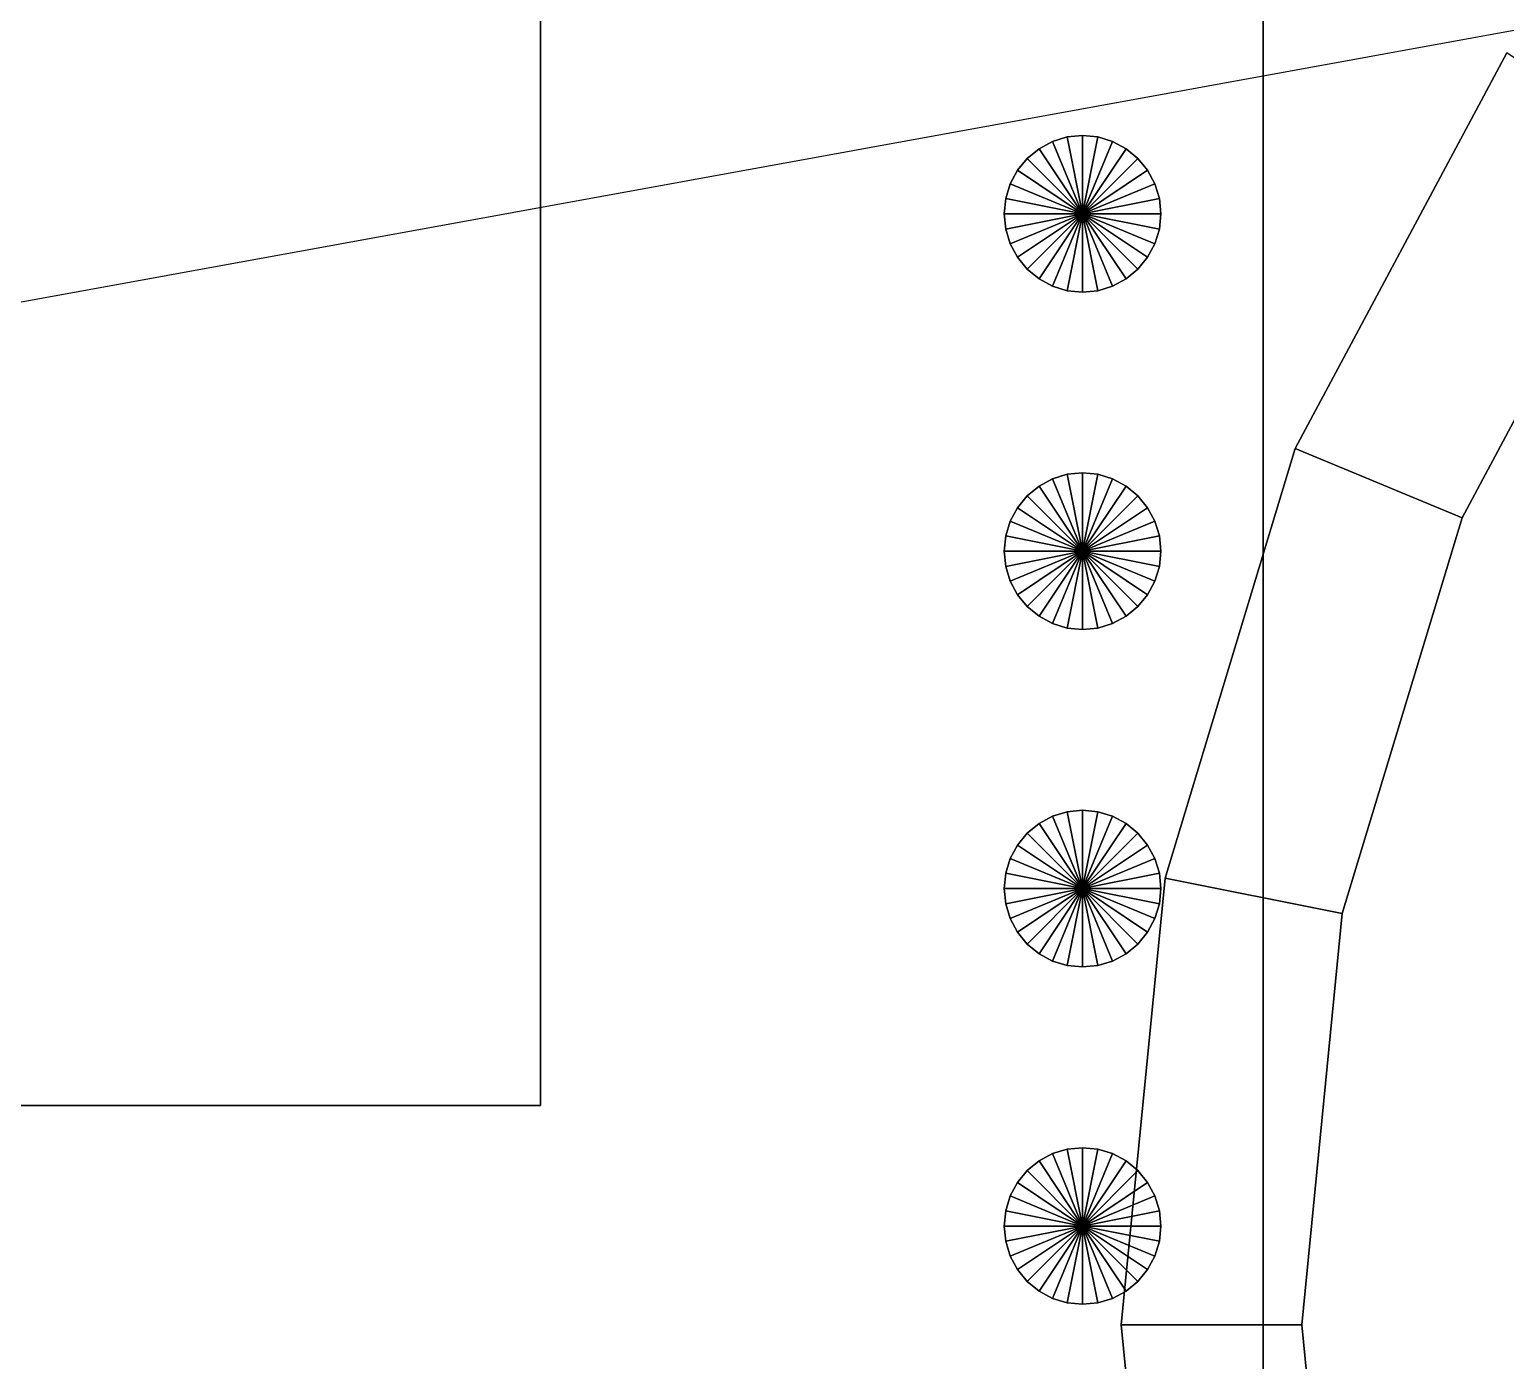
# Model space of a CAD drawing. Extents: x -65 to 400, y -475 to 105.
# Drawn here: x 3.76 to 16.01, y -32.12 to -21.07 of the extents above; entities that cross this region are included whole.
import ezdxf

# ---------------------------------------------------------------- set-up
doc = ezdxf.new("R2010")
doc.units = 0
for name, color, linetype in [('DRONE_ELECTRONICS', 3, 'CONTINUOUS'), ('DRONE_FRAME', 8, 'CONTINUOUS'), ('LABELS', 2, 'CONTINUOUS'), ('POWER', 1, 'CONTINUOUS')]:
    doc.layers.add(name, color=color, linetype=linetype)

msp = doc.modelspace()

# ---------------------------------------------------------------- linework, layer by layer
at = {"layer": 'DRONE_ELECTRONICS'}
for points in [[(-14, -33, 9), (14, -33, 9), (14, -15, 9), (-14, -15, 9)], [(-14, -33, 10.6), (14, -33, 10.6), (14, -15, 10.6), (-14, -15, 10.6)], [(14, -33, 9), (14, -15, 9), (14, -15, 10.6), (14, -33, 10.6)], [(-8, -30, 12), (8, -30, 12), (8, -18, 12), (-8, -18, 12)], [(-8, -30, 14), (8, -30, 14), (8, -18, 14), (-8, -18, 14)], [(8, -30, 12), (8, -18, 12), (8, -18, 14), (8, -30, 14)], [(-8, -30, 12), (8, -30, 12), (8, -30, 14), (-8, -30, 14)]]:
    msp.add_3dface(points, dxfattribs=at)
at = {"layer": 'DRONE_FRAME'}
for points in [[(2.121, 2.121), (33.941, -29.699), (29.699, -33.941), (-2.121, -2.121)], [(2.121, 2.121, 2.3), (33.941, -29.699, 2.3), (29.699, -33.941, 2.3), (-2.121, -2.121, 2.3)], [(2.121, 2.121), (33.941, -29.699), (33.941, -29.699, 2.3), (2.121, 2.121, 2.3)], [(29.699, -33.941), (-2.121, -2.121), (-2.121, -2.121, 2.3), (29.699, -33.941, 2.3)], [(16.022, -21.264), (14.266, -24.549), (14.266, -24.549, 23), (16.022, -21.264, 23)], [(16.022, -21.264), (14.266, -24.549), (15.652, -25.123), (17.269, -22.098)], [(16.022, -21.264, 23), (14.266, -24.549, 23), (15.652, -25.123, 23), (17.269, -22.098, 23)], [(17.269, -22.098), (15.652, -25.123), (15.652, -25.123, 23), (17.269, -22.098, 23)], [(14.266, -24.549), (13.185, -28.113), (13.185, -28.113, 23), (14.266, -24.549, 23)], [(14.266, -24.549), (13.185, -28.113), (14.656, -28.406), (15.652, -25.123)], [(14.266, -24.549, 23), (13.185, -28.113, 23), (14.656, -28.406, 23), (15.652, -25.123, 23)], [(15.652, -25.123), (14.656, -28.406), (14.656, -28.406, 23), (15.652, -25.123, 23)], [(13.185, -28.113), (12.82, -31.82), (12.82, -31.82, 23), (13.185, -28.113, 23)], [(13.185, -28.113), (12.82, -31.82), (14.32, -31.82), (14.656, -28.406)], [(13.185, -28.113, 23), (12.82, -31.82, 23), (14.32, -31.82, 23), (14.656, -28.406, 23)], [(14.656, -28.406), (14.32, -31.82), (14.32, -31.82, 23), (14.656, -28.406, 23)], [(12.82, -31.82), (13.185, -35.527), (13.185, -35.527, 23), (12.82, -31.82, 23)], [(12.82, -31.82), (13.185, -35.527), (14.656, -35.234), (14.32, -31.82)], [(12.82, -31.82, 23), (13.185, -35.527, 23), (14.656, -35.234, 23), (14.32, -31.82, 23)], [(14.32, -31.82), (14.656, -35.234), (14.656, -35.234, 23), (14.32, -31.82, 23)]]:
    msp.add_3dface(points, dxfattribs=at)
at = {"layer": 'LABELS'}
msp.add_line((0, -24, 14), (55, -14, 18), dxfattribs=at)
at = {"layer": 'POWER'}
for points in [[(12.251, -21.999, 10.6), (12.139, -22.06, 10.6), (12.139, -22.06, 11.6), (12.251, -21.999, 11.6)], [(12.251, -21.999, 10.6), (12.139, -22.06, 10.6), (12.5, -22.6, 10.6)], [(12.251, -21.999, 11.6), (12.139, -22.06, 11.6), (12.5, -22.6, 11.6)], [(12.373, -21.962, 10.6), (12.251, -21.999, 10.6), (12.251, -21.999, 11.6), (12.373, -21.962, 11.6)], [(12.373, -21.962, 10.6), (12.251, -21.999, 10.6), (12.5, -22.6, 10.6)], [(12.373, -21.962, 11.6), (12.251, -21.999, 11.6), (12.5, -22.6, 11.6)], [(12.5, -21.95, 10.6), (12.373, -21.962, 10.6), (12.373, -21.962, 11.6), (12.5, -21.95, 11.6)], [(12.5, -21.95, 10.6), (12.373, -21.962, 10.6), (12.5, -22.6, 10.6)], [(12.5, -21.95, 11.6), (12.373, -21.962, 11.6), (12.5, -22.6, 11.6)], [(12.627, -21.962, 10.6), (12.5, -21.95, 10.6), (12.5, -21.95, 11.6), (12.627, -21.962, 11.6)], [(12.627, -21.962, 10.6), (12.5, -21.95, 10.6), (12.5, -22.6, 10.6)], [(12.627, -21.962, 11.6), (12.5, -21.95, 11.6), (12.5, -22.6, 11.6)], [(12.749, -21.999, 10.6), (12.627, -21.962, 10.6), (12.5, -22.6, 10.6)], [(12.749, -21.999, 11.6), (12.627, -21.962, 11.6), (12.5, -22.6, 11.6)], [(12.861, -22.06, 10.6), (12.749, -21.999, 10.6), (12.5, -22.6, 10.6)], [(12.861, -22.06, 11.6), (12.749, -21.999, 11.6), (12.5, -22.6, 11.6)], [(12.749, -21.999, 10.6), (12.627, -21.962, 10.6), (12.627, -21.962, 11.6), (12.749, -21.999, 11.6)], [(12.861, -22.06, 10.6), (12.749, -21.999, 10.6), (12.749, -21.999, 11.6), (12.861, -22.06, 11.6)], [(12.04, -22.14, 10.6), (11.96, -22.239, 10.6), (11.96, -22.239, 11.6), (12.04, -22.14, 11.6)], [(12.04, -22.14, 10.6), (11.96, -22.239, 10.6), (12.5, -22.6, 10.6)], [(12.04, -22.14, 11.6), (11.96, -22.239, 11.6), (12.5, -22.6, 11.6)], [(12.139, -22.06, 10.6), (12.04, -22.14, 10.6), (12.04, -22.14, 11.6), (12.139, -22.06, 11.6)], [(12.139, -22.06, 10.6), (12.04, -22.14, 10.6), (12.5, -22.6, 10.6)], [(12.139, -22.06, 11.6), (12.04, -22.14, 11.6), (12.5, -22.6, 11.6)], [(12.96, -22.14, 10.6), (12.861, -22.06, 10.6), (12.5, -22.6, 10.6)], [(12.96, -22.14, 11.6), (12.861, -22.06, 11.6), (12.5, -22.6, 11.6)], [(13.04, -22.239, 10.6), (12.96, -22.14, 10.6), (12.5, -22.6, 10.6)], [(13.04, -22.239, 11.6), (12.96, -22.14, 11.6), (12.5, -22.6, 11.6)], [(12.96, -22.14, 10.6), (12.861, -22.06, 10.6), (12.861, -22.06, 11.6), (12.96, -22.14, 11.6)], [(13.04, -22.239, 10.6), (12.96, -22.14, 10.6), (12.96, -22.14, 11.6), (13.04, -22.239, 11.6)], [(11.96, -22.239, 10.6), (11.899, -22.351, 10.6), (11.899, -22.351, 11.6), (11.96, -22.239, 11.6)], [(11.96, -22.239, 10.6), (11.899, -22.351, 10.6), (12.5, -22.6, 10.6)], [(11.96, -22.239, 11.6), (11.899, -22.351, 11.6), (12.5, -22.6, 11.6)], [(13.101, -22.351, 10.6), (13.04, -22.239, 10.6), (12.5, -22.6, 10.6)], [(13.101, -22.351, 11.6), (13.04, -22.239, 11.6), (12.5, -22.6, 11.6)], [(13.101, -22.351, 10.6), (13.04, -22.239, 10.6), (13.04, -22.239, 11.6), (13.101, -22.351, 11.6)], [(11.899, -22.351, 10.6), (11.862, -22.473, 10.6), (11.862, -22.473, 11.6), (11.899, -22.351, 11.6)], [(11.899, -22.351, 10.6), (11.862, -22.473, 10.6), (12.5, -22.6, 10.6)], [(11.899, -22.351, 11.6), (11.862, -22.473, 11.6), (12.5, -22.6, 11.6)], [(13.138, -22.473, 10.6), (13.101, -22.351, 10.6), (12.5, -22.6, 10.6)], [(13.138, -22.473, 11.6), (13.101, -22.351, 11.6), (12.5, -22.6, 11.6)], [(13.138, -22.473, 10.6), (13.101, -22.351, 10.6), (13.101, -22.351, 11.6), (13.138, -22.473, 11.6)], [(11.862, -22.473, 10.6), (11.85, -22.6, 10.6), (11.85, -22.6, 11.6), (11.862, -22.473, 11.6)], [(11.862, -22.473, 10.6), (11.85, -22.6, 10.6), (12.5, -22.6, 10.6)], [(11.862, -22.473, 11.6), (11.85, -22.6, 11.6), (12.5, -22.6, 11.6)], [(13.15, -22.6, 10.6), (13.138, -22.473, 10.6), (12.5, -22.6, 10.6)], [(13.15, -22.6, 11.6), (13.138, -22.473, 11.6), (12.5, -22.6, 11.6)], [(13.15, -22.6, 10.6), (13.138, -22.473, 10.6), (13.138, -22.473, 11.6), (13.15, -22.6, 11.6)], [(11.85, -22.6, 10.6), (11.862, -22.727, 10.6), (11.862, -22.727, 11.6), (11.85, -22.6, 11.6)], [(11.85, -22.6, 10.6), (11.862, -22.727, 10.6), (12.5, -22.6, 10.6)], [(11.85, -22.6, 11.6), (11.862, -22.727, 11.6), (12.5, -22.6, 11.6)], [(11.862, -22.727, 10.6), (11.899, -22.849, 10.6), (12.5, -22.6, 10.6)], [(11.862, -22.727, 11.6), (11.899, -22.849, 11.6), (12.5, -22.6, 11.6)], [(11.899, -22.849, 10.6), (11.96, -22.961, 10.6), (12.5, -22.6, 10.6)], [(11.899, -22.849, 11.6), (11.96, -22.961, 11.6), (12.5, -22.6, 11.6)], [(11.96, -22.961, 10.6), (12.04, -23.06, 10.6), (12.5, -22.6, 10.6)], [(11.96, -22.961, 11.6), (12.04, -23.06, 11.6), (12.5, -22.6, 11.6)], [(12.04, -23.06, 10.6), (12.139, -23.14, 10.6), (12.5, -22.6, 10.6)], [(12.04, -23.06, 11.6), (12.139, -23.14, 11.6), (12.5, -22.6, 11.6)], [(12.139, -23.14, 10.6), (12.251, -23.201, 10.6), (12.5, -22.6, 10.6)], [(12.139, -23.14, 11.6), (12.251, -23.201, 11.6), (12.5, -22.6, 11.6)], [(12.251, -23.201, 10.6), (12.373, -23.238, 10.6), (12.5, -22.6, 10.6)], [(12.251, -23.201, 11.6), (12.373, -23.238, 11.6), (12.5, -22.6, 11.6)], [(12.373, -23.238, 10.6), (12.5, -23.25, 10.6), (12.5, -22.6, 10.6)], [(12.373, -23.238, 11.6), (12.5, -23.25, 11.6), (12.5, -22.6, 11.6)], [(12.5, -23.25, 10.6), (12.627, -23.238, 10.6), (12.5, -22.6, 10.6)], [(12.5, -23.25, 11.6), (12.627, -23.238, 11.6), (12.5, -22.6, 11.6)], [(12.627, -23.238, 10.6), (12.749, -23.201, 10.6), (12.5, -22.6, 10.6)], [(12.627, -23.238, 11.6), (12.749, -23.201, 11.6), (12.5, -22.6, 11.6)], [(12.749, -23.201, 10.6), (12.861, -23.14, 10.6), (12.5, -22.6, 10.6)], [(12.749, -23.201, 11.6), (12.861, -23.14, 11.6), (12.5, -22.6, 11.6)], [(12.861, -23.14, 10.6), (12.96, -23.06, 10.6), (12.5, -22.6, 10.6)], [(12.861, -23.14, 11.6), (12.96, -23.06, 11.6), (12.5, -22.6, 11.6)], [(12.96, -23.06, 10.6), (13.04, -22.961, 10.6), (12.5, -22.6, 10.6)], [(12.96, -23.06, 11.6), (13.04, -22.961, 11.6), (12.5, -22.6, 11.6)], [(13.04, -22.961, 10.6), (13.101, -22.849, 10.6), (12.5, -22.6, 10.6)], [(13.04, -22.961, 11.6), (13.101, -22.849, 11.6), (12.5, -22.6, 11.6)], [(13.101, -22.849, 10.6), (13.138, -22.727, 10.6), (12.5, -22.6, 10.6)], [(13.101, -22.849, 11.6), (13.138, -22.727, 11.6), (12.5, -22.6, 11.6)], [(13.138, -22.727, 10.6), (13.15, -22.6, 10.6), (12.5, -22.6, 10.6)], [(13.138, -22.727, 11.6), (13.15, -22.6, 11.6), (12.5, -22.6, 11.6)], [(13.138, -22.727, 10.6), (13.15, -22.6, 10.6), (13.15, -22.6, 11.6), (13.138, -22.727, 11.6)], [(11.862, -22.727, 10.6), (11.899, -22.849, 10.6), (11.899, -22.849, 11.6), (11.862, -22.727, 11.6)], [(13.101, -22.849, 10.6), (13.138, -22.727, 10.6), (13.138, -22.727, 11.6), (13.101, -22.849, 11.6)], [(11.899, -22.849, 10.6), (11.96, -22.961, 10.6), (11.96, -22.961, 11.6), (11.899, -22.849, 11.6)], [(13.04, -22.961, 10.6), (13.101, -22.849, 10.6), (13.101, -22.849, 11.6), (13.04, -22.961, 11.6)], [(11.96, -22.961, 10.6), (12.04, -23.06, 10.6), (12.04, -23.06, 11.6), (11.96, -22.961, 11.6)], [(12.96, -23.06, 10.6), (13.04, -22.961, 10.6), (13.04, -22.961, 11.6), (12.96, -23.06, 11.6)], [(12.04, -23.06, 10.6), (12.139, -23.14, 10.6), (12.139, -23.14, 11.6), (12.04, -23.06, 11.6)], [(12.139, -23.14, 10.6), (12.251, -23.201, 10.6), (12.251, -23.201, 11.6), (12.139, -23.14, 11.6)], [(12.749, -23.201, 10.6), (12.861, -23.14, 10.6), (12.861, -23.14, 11.6), (12.749, -23.201, 11.6)], [(12.861, -23.14, 10.6), (12.96, -23.06, 10.6), (12.96, -23.06, 11.6), (12.861, -23.14, 11.6)], [(12.251, -23.201, 10.6), (12.373, -23.238, 10.6), (12.373, -23.238, 11.6), (12.251, -23.201, 11.6)], [(12.373, -23.238, 10.6), (12.5, -23.25, 10.6), (12.5, -23.25, 11.6), (12.373, -23.238, 11.6)], [(12.5, -23.25, 10.6), (12.627, -23.238, 10.6), (12.627, -23.238, 11.6), (12.5, -23.25, 11.6)], [(12.627, -23.238, 10.6), (12.749, -23.201, 10.6), (12.749, -23.201, 11.6), (12.627, -23.238, 11.6)], [(12.5, -24.75, 10.6), (12.373, -24.762, 10.6), (12.373, -24.762, 11.6), (12.5, -24.75, 11.6)], [(12.5, -24.75, 10.6), (12.373, -24.762, 10.6), (12.5, -25.4, 10.6)], [(12.5, -24.75, 11.6), (12.373, -24.762, 11.6), (12.5, -25.4, 11.6)], [(12.627, -24.762, 10.6), (12.5, -24.75, 10.6), (12.5, -24.75, 11.6), (12.627, -24.762, 11.6)], [(12.627, -24.762, 10.6), (12.5, -24.75, 10.6), (12.5, -25.4, 10.6)], [(12.627, -24.762, 11.6), (12.5, -24.75, 11.6), (12.5, -25.4, 11.6)], [(12.139, -24.86, 10.6), (12.04, -24.94, 10.6), (12.04, -24.94, 11.6), (12.139, -24.86, 11.6)], [(12.139, -24.86, 10.6), (12.04, -24.94, 10.6), (12.5, -25.4, 10.6)], [(12.139, -24.86, 11.6), (12.04, -24.94, 11.6), (12.5, -25.4, 11.6)], [(12.251, -24.799, 10.6), (12.139, -24.86, 10.6), (12.139, -24.86, 11.6), (12.251, -24.799, 11.6)], [(12.251, -24.799, 10.6), (12.139, -24.86, 10.6), (12.5, -25.4, 10.6)], [(12.251, -24.799, 11.6), (12.139, -24.86, 11.6), (12.5, -25.4, 11.6)], [(12.373, -24.762, 10.6), (12.251, -24.799, 10.6), (12.251, -24.799, 11.6), (12.373, -24.762, 11.6)], [(12.373, -24.762, 10.6), (12.251, -24.799, 10.6), (12.5, -25.4, 10.6)], [(12.373, -24.762, 11.6), (12.251, -24.799, 11.6), (12.5, -25.4, 11.6)], [(12.749, -24.799, 10.6), (12.627, -24.762, 10.6), (12.5, -25.4, 10.6)], [(12.749, -24.799, 11.6), (12.627, -24.762, 11.6), (12.5, -25.4, 11.6)], [(12.861, -24.86, 10.6), (12.749, -24.799, 10.6), (12.5, -25.4, 10.6)], [(12.861, -24.86, 11.6), (12.749, -24.799, 11.6), (12.5, -25.4, 11.6)], [(12.96, -24.94, 10.6), (12.861, -24.86, 10.6), (12.5, -25.4, 10.6)], [(12.96, -24.94, 11.6), (12.861, -24.86, 11.6), (12.5, -25.4, 11.6)], [(12.749, -24.799, 10.6), (12.627, -24.762, 10.6), (12.627, -24.762, 11.6), (12.749, -24.799, 11.6)], [(12.861, -24.86, 10.6), (12.749, -24.799, 10.6), (12.749, -24.799, 11.6), (12.861, -24.86, 11.6)], [(12.96, -24.94, 10.6), (12.861, -24.86, 10.6), (12.861, -24.86, 11.6), (12.96, -24.94, 11.6)], [(12.04, -24.94, 10.6), (11.96, -25.039, 10.6), (11.96, -25.039, 11.6), (12.04, -24.94, 11.6)], [(12.04, -24.94, 10.6), (11.96, -25.039, 10.6), (12.5, -25.4, 10.6)], [(12.04, -24.94, 11.6), (11.96, -25.039, 11.6), (12.5, -25.4, 11.6)], [(13.04, -25.039, 10.6), (12.96, -24.94, 10.6), (12.5, -25.4, 10.6)], [(13.04, -25.039, 11.6), (12.96, -24.94, 11.6), (12.5, -25.4, 11.6)], [(13.04, -25.039, 10.6), (12.96, -24.94, 10.6), (12.96, -24.94, 11.6), (13.04, -25.039, 11.6)], [(11.96, -25.039, 10.6), (11.899, -25.151, 10.6), (11.899, -25.151, 11.6), (11.96, -25.039, 11.6)], [(11.96, -25.039, 10.6), (11.899, -25.151, 10.6), (12.5, -25.4, 10.6)], [(11.96, -25.039, 11.6), (11.899, -25.151, 11.6), (12.5, -25.4, 11.6)], [(13.101, -25.151, 10.6), (13.04, -25.039, 10.6), (12.5, -25.4, 10.6)], [(13.101, -25.151, 11.6), (13.04, -25.039, 11.6), (12.5, -25.4, 11.6)], [(13.101, -25.151, 10.6), (13.04, -25.039, 10.6), (13.04, -25.039, 11.6), (13.101, -25.151, 11.6)], [(11.899, -25.151, 10.6), (11.862, -25.273, 10.6), (11.862, -25.273, 11.6), (11.899, -25.151, 11.6)], [(11.899, -25.151, 10.6), (11.862, -25.273, 10.6), (12.5, -25.4, 10.6)], [(11.899, -25.151, 11.6), (11.862, -25.273, 11.6), (12.5, -25.4, 11.6)], [(13.138, -25.273, 10.6), (13.101, -25.151, 10.6), (12.5, -25.4, 10.6)], [(13.138, -25.273, 11.6), (13.101, -25.151, 11.6), (12.5, -25.4, 11.6)], [(13.138, -25.273, 10.6), (13.101, -25.151, 10.6), (13.101, -25.151, 11.6), (13.138, -25.273, 11.6)], [(11.862, -25.273, 10.6), (11.85, -25.4, 10.6), (11.85, -25.4, 11.6), (11.862, -25.273, 11.6)], [(11.862, -25.273, 10.6), (11.85, -25.4, 10.6), (12.5, -25.4, 10.6)], [(11.862, -25.273, 11.6), (11.85, -25.4, 11.6), (12.5, -25.4, 11.6)], [(13.15, -25.4, 10.6), (13.138, -25.273, 10.6), (12.5, -25.4, 10.6)], [(13.15, -25.4, 11.6), (13.138, -25.273, 11.6), (12.5, -25.4, 11.6)], [(13.15, -25.4, 10.6), (13.138, -25.273, 10.6), (13.138, -25.273, 11.6), (13.15, -25.4, 11.6)], [(11.85, -25.4, 10.6), (11.862, -25.527, 10.6), (11.862, -25.527, 11.6), (11.85, -25.4, 11.6)], [(11.85, -25.4, 10.6), (11.862, -25.527, 10.6), (12.5, -25.4, 10.6)], [(11.85, -25.4, 11.6), (11.862, -25.527, 11.6), (12.5, -25.4, 11.6)], [(11.862, -25.527, 10.6), (11.899, -25.649, 10.6), (12.5, -25.4, 10.6)], [(11.862, -25.527, 11.6), (11.899, -25.649, 11.6), (12.5, -25.4, 11.6)], [(11.899, -25.649, 10.6), (11.96, -25.761, 10.6), (12.5, -25.4, 10.6)], [(11.899, -25.649, 11.6), (11.96, -25.761, 11.6), (12.5, -25.4, 11.6)], [(11.96, -25.761, 10.6), (12.04, -25.86, 10.6), (12.5, -25.4, 10.6)], [(11.96, -25.761, 11.6), (12.04, -25.86, 11.6), (12.5, -25.4, 11.6)], [(12.04, -25.86, 10.6), (12.139, -25.94, 10.6), (12.5, -25.4, 10.6)], [(12.04, -25.86, 11.6), (12.139, -25.94, 11.6), (12.5, -25.4, 11.6)], [(12.139, -25.94, 10.6), (12.251, -26.001, 10.6), (12.5, -25.4, 10.6)], [(12.139, -25.94, 11.6), (12.251, -26.001, 11.6), (12.5, -25.4, 11.6)], [(12.251, -26.001, 10.6), (12.373, -26.038, 10.6), (12.5, -25.4, 10.6)], [(12.251, -26.001, 11.6), (12.373, -26.038, 11.6), (12.5, -25.4, 11.6)], [(12.373, -26.038, 10.6), (12.5, -26.05, 10.6), (12.5, -25.4, 10.6)], [(12.373, -26.038, 11.6), (12.5, -26.05, 11.6), (12.5, -25.4, 11.6)], [(12.5, -26.05, 10.6), (12.627, -26.038, 10.6), (12.5, -25.4, 10.6)], [(12.5, -26.05, 11.6), (12.627, -26.038, 11.6), (12.5, -25.4, 11.6)], [(12.627, -26.038, 10.6), (12.749, -26.001, 10.6), (12.5, -25.4, 10.6)], [(12.627, -26.038, 11.6), (12.749, -26.001, 11.6), (12.5, -25.4, 11.6)], [(12.749, -26.001, 10.6), (12.861, -25.94, 10.6), (12.5, -25.4, 10.6)], [(12.749, -26.001, 11.6), (12.861, -25.94, 11.6), (12.5, -25.4, 11.6)], [(12.861, -25.94, 10.6), (12.96, -25.86, 10.6), (12.5, -25.4, 10.6)], [(12.861, -25.94, 11.6), (12.96, -25.86, 11.6), (12.5, -25.4, 11.6)], [(12.96, -25.86, 10.6), (13.04, -25.761, 10.6), (12.5, -25.4, 10.6)], [(12.96, -25.86, 11.6), (13.04, -25.761, 11.6), (12.5, -25.4, 11.6)], [(13.04, -25.761, 10.6), (13.101, -25.649, 10.6), (12.5, -25.4, 10.6)], [(13.04, -25.761, 11.6), (13.101, -25.649, 11.6), (12.5, -25.4, 11.6)], [(13.101, -25.649, 10.6), (13.138, -25.527, 10.6), (12.5, -25.4, 10.6)], [(13.101, -25.649, 11.6), (13.138, -25.527, 11.6), (12.5, -25.4, 11.6)], [(13.138, -25.527, 10.6), (13.15, -25.4, 10.6), (12.5, -25.4, 10.6)], [(13.138, -25.527, 11.6), (13.15, -25.4, 11.6), (12.5, -25.4, 11.6)], [(13.138, -25.527, 10.6), (13.15, -25.4, 10.6), (13.15, -25.4, 11.6), (13.138, -25.527, 11.6)], [(11.862, -25.527, 10.6), (11.899, -25.649, 10.6), (11.899, -25.649, 11.6), (11.862, -25.527, 11.6)], [(13.101, -25.649, 10.6), (13.138, -25.527, 10.6), (13.138, -25.527, 11.6), (13.101, -25.649, 11.6)], [(11.899, -25.649, 10.6), (11.96, -25.761, 10.6), (11.96, -25.761, 11.6), (11.899, -25.649, 11.6)], [(13.04, -25.761, 10.6), (13.101, -25.649, 10.6), (13.101, -25.649, 11.6), (13.04, -25.761, 11.6)], [(11.96, -25.761, 10.6), (12.04, -25.86, 10.6), (12.04, -25.86, 11.6), (11.96, -25.761, 11.6)], [(12.96, -25.86, 10.6), (13.04, -25.761, 10.6), (13.04, -25.761, 11.6), (12.96, -25.86, 11.6)], [(12.04, -25.86, 10.6), (12.139, -25.94, 10.6), (12.139, -25.94, 11.6), (12.04, -25.86, 11.6)], [(12.139, -25.94, 10.6), (12.251, -26.001, 10.6), (12.251, -26.001, 11.6), (12.139, -25.94, 11.6)], [(12.749, -26.001, 10.6), (12.861, -25.94, 10.6), (12.861, -25.94, 11.6), (12.749, -26.001, 11.6)], [(12.861, -25.94, 10.6), (12.96, -25.86, 10.6), (12.96, -25.86, 11.6), (12.861, -25.94, 11.6)], [(12.251, -26.001, 10.6), (12.373, -26.038, 10.6), (12.373, -26.038, 11.6), (12.251, -26.001, 11.6)], [(12.373, -26.038, 10.6), (12.5, -26.05, 10.6), (12.5, -26.05, 11.6), (12.373, -26.038, 11.6)], [(12.5, -26.05, 10.6), (12.627, -26.038, 10.6), (12.627, -26.038, 11.6), (12.5, -26.05, 11.6)], [(12.627, -26.038, 10.6), (12.749, -26.001, 10.6), (12.749, -26.001, 11.6), (12.627, -26.038, 11.6)], [(12.373, -27.562, 10.6), (12.251, -27.599, 10.6), (12.251, -27.599, 11.6), (12.373, -27.562, 11.6)], [(12.373, -27.562, 10.6), (12.251, -27.599, 10.6), (12.5, -28.2, 10.6)], [(12.373, -27.562, 11.6), (12.251, -27.599, 11.6), (12.5, -28.2, 11.6)], [(12.5, -27.55, 10.6), (12.373, -27.562, 10.6), (12.373, -27.562, 11.6), (12.5, -27.55, 11.6)], [(12.5, -27.55, 10.6), (12.373, -27.562, 10.6), (12.5, -28.2, 10.6)], [(12.5, -27.55, 11.6), (12.373, -27.562, 11.6), (12.5, -28.2, 11.6)], [(12.627, -27.562, 10.6), (12.5, -27.55, 10.6), (12.5, -27.55, 11.6), (12.627, -27.562, 11.6)], [(12.627, -27.562, 10.6), (12.5, -27.55, 10.6), (12.5, -28.2, 10.6)], [(12.627, -27.562, 11.6), (12.5, -27.55, 11.6), (12.5, -28.2, 11.6)], [(12.749, -27.599, 10.6), (12.627, -27.562, 10.6), (12.5, -28.2, 10.6)], [(12.749, -27.599, 11.6), (12.627, -27.562, 11.6), (12.5, -28.2, 11.6)], [(12.749, -27.599, 10.6), (12.627, -27.562, 10.6), (12.627, -27.562, 11.6), (12.749, -27.599, 11.6)], [(12.139, -27.66, 10.6), (12.04, -27.74, 10.6), (12.04, -27.74, 11.6), (12.139, -27.66, 11.6)], [(12.139, -27.66, 10.6), (12.04, -27.74, 10.6), (12.5, -28.2, 10.6)], [(12.139, -27.66, 11.6), (12.04, -27.74, 11.6), (12.5, -28.2, 11.6)], [(12.251, -27.599, 10.6), (12.139, -27.66, 10.6), (12.139, -27.66, 11.6), (12.251, -27.599, 11.6)], [(12.251, -27.599, 10.6), (12.139, -27.66, 10.6), (12.5, -28.2, 10.6)], [(12.251, -27.599, 11.6), (12.139, -27.66, 11.6), (12.5, -28.2, 11.6)], [(12.861, -27.66, 10.6), (12.749, -27.599, 10.6), (12.5, -28.2, 10.6)], [(12.861, -27.66, 11.6), (12.749, -27.599, 11.6), (12.5, -28.2, 11.6)], [(12.96, -27.74, 10.6), (12.861, -27.66, 10.6), (12.5, -28.2, 10.6)], [(12.96, -27.74, 11.6), (12.861, -27.66, 11.6), (12.5, -28.2, 11.6)], [(12.861, -27.66, 10.6), (12.749, -27.599, 10.6), (12.749, -27.599, 11.6), (12.861, -27.66, 11.6)], [(12.96, -27.74, 10.6), (12.861, -27.66, 10.6), (12.861, -27.66, 11.6), (12.96, -27.74, 11.6)], [(12.04, -27.74, 10.6), (11.96, -27.839, 10.6), (11.96, -27.839, 11.6), (12.04, -27.74, 11.6)], [(12.04, -27.74, 10.6), (11.96, -27.839, 10.6), (12.5, -28.2, 10.6)], [(12.04, -27.74, 11.6), (11.96, -27.839, 11.6), (12.5, -28.2, 11.6)], [(13.04, -27.839, 10.6), (12.96, -27.74, 10.6), (12.5, -28.2, 10.6)], [(13.04, -27.839, 11.6), (12.96, -27.74, 11.6), (12.5, -28.2, 11.6)], [(13.04, -27.839, 10.6), (12.96, -27.74, 10.6), (12.96, -27.74, 11.6), (13.04, -27.839, 11.6)], [(11.96, -27.839, 10.6), (11.899, -27.951, 10.6), (11.899, -27.951, 11.6), (11.96, -27.839, 11.6)], [(11.96, -27.839, 10.6), (11.899, -27.951, 10.6), (12.5, -28.2, 10.6)], [(11.96, -27.839, 11.6), (11.899, -27.951, 11.6), (12.5, -28.2, 11.6)], [(13.101, -27.951, 10.6), (13.04, -27.839, 10.6), (12.5, -28.2, 10.6)], [(13.101, -27.951, 11.6), (13.04, -27.839, 11.6), (12.5, -28.2, 11.6)], [(13.101, -27.951, 10.6), (13.04, -27.839, 10.6), (13.04, -27.839, 11.6), (13.101, -27.951, 11.6)], [(11.899, -27.951, 10.6), (11.862, -28.073, 10.6), (11.862, -28.073, 11.6), (11.899, -27.951, 11.6)], [(11.899, -27.951, 10.6), (11.862, -28.073, 10.6), (12.5, -28.2, 10.6)], [(11.899, -27.951, 11.6), (11.862, -28.073, 11.6), (12.5, -28.2, 11.6)], [(13.138, -28.073, 10.6), (13.101, -27.951, 10.6), (12.5, -28.2, 10.6)], [(13.138, -28.073, 11.6), (13.101, -27.951, 11.6), (12.5, -28.2, 11.6)], [(13.138, -28.073, 10.6), (13.101, -27.951, 10.6), (13.101, -27.951, 11.6), (13.138, -28.073, 11.6)], [(11.862, -28.073, 10.6), (11.85, -28.2, 10.6), (11.85, -28.2, 11.6), (11.862, -28.073, 11.6)], [(11.862, -28.073, 10.6), (11.85, -28.2, 10.6), (12.5, -28.2, 10.6)], [(11.862, -28.073, 11.6), (11.85, -28.2, 11.6), (12.5, -28.2, 11.6)], [(13.15, -28.2, 10.6), (13.138, -28.073, 10.6), (12.5, -28.2, 10.6)], [(13.15, -28.2, 11.6), (13.138, -28.073, 11.6), (12.5, -28.2, 11.6)], [(13.15, -28.2, 10.6), (13.138, -28.073, 10.6), (13.138, -28.073, 11.6), (13.15, -28.2, 11.6)], [(11.85, -28.2, 10.6), (11.862, -28.327, 10.6), (11.862, -28.327, 11.6), (11.85, -28.2, 11.6)], [(11.85, -28.2, 10.6), (11.862, -28.327, 10.6), (12.5, -28.2, 10.6)], [(11.85, -28.2, 11.6), (11.862, -28.327, 11.6), (12.5, -28.2, 11.6)], [(11.862, -28.327, 10.6), (11.899, -28.449, 10.6), (12.5, -28.2, 10.6)], [(11.862, -28.327, 11.6), (11.899, -28.449, 11.6), (12.5, -28.2, 11.6)], [(11.899, -28.449, 10.6), (11.96, -28.561, 10.6), (12.5, -28.2, 10.6)], [(11.899, -28.449, 11.6), (11.96, -28.561, 11.6), (12.5, -28.2, 11.6)], [(11.96, -28.561, 10.6), (12.04, -28.66, 10.6), (12.5, -28.2, 10.6)], [(11.96, -28.561, 11.6), (12.04, -28.66, 11.6), (12.5, -28.2, 11.6)], [(12.04, -28.66, 10.6), (12.139, -28.74, 10.6), (12.5, -28.2, 10.6)], [(12.04, -28.66, 11.6), (12.139, -28.74, 11.6), (12.5, -28.2, 11.6)], [(12.139, -28.74, 10.6), (12.251, -28.801, 10.6), (12.5, -28.2, 10.6)], [(12.139, -28.74, 11.6), (12.251, -28.801, 11.6), (12.5, -28.2, 11.6)], [(12.251, -28.801, 10.6), (12.373, -28.838, 10.6), (12.5, -28.2, 10.6)], [(12.251, -28.801, 11.6), (12.373, -28.838, 11.6), (12.5, -28.2, 11.6)], [(12.373, -28.838, 10.6), (12.5, -28.85, 10.6), (12.5, -28.2, 10.6)], [(12.373, -28.838, 11.6), (12.5, -28.85, 11.6), (12.5, -28.2, 11.6)], [(12.5, -28.85, 10.6), (12.627, -28.838, 10.6), (12.5, -28.2, 10.6)], [(12.5, -28.85, 11.6), (12.627, -28.838, 11.6), (12.5, -28.2, 11.6)], [(12.627, -28.838, 10.6), (12.749, -28.801, 10.6), (12.5, -28.2, 10.6)], [(12.627, -28.838, 11.6), (12.749, -28.801, 11.6), (12.5, -28.2, 11.6)], [(12.749, -28.801, 10.6), (12.861, -28.74, 10.6), (12.5, -28.2, 10.6)], [(12.749, -28.801, 11.6), (12.861, -28.74, 11.6), (12.5, -28.2, 11.6)], [(12.861, -28.74, 10.6), (12.96, -28.66, 10.6), (12.5, -28.2, 10.6)], [(12.861, -28.74, 11.6), (12.96, -28.66, 11.6), (12.5, -28.2, 11.6)], [(12.96, -28.66, 10.6), (13.04, -28.561, 10.6), (12.5, -28.2, 10.6)], [(12.96, -28.66, 11.6), (13.04, -28.561, 11.6), (12.5, -28.2, 11.6)], [(13.04, -28.561, 10.6), (13.101, -28.449, 10.6), (12.5, -28.2, 10.6)], [(13.04, -28.561, 11.6), (13.101, -28.449, 11.6), (12.5, -28.2, 11.6)], [(13.101, -28.449, 10.6), (13.138, -28.327, 10.6), (12.5, -28.2, 10.6)], [(13.101, -28.449, 11.6), (13.138, -28.327, 11.6), (12.5, -28.2, 11.6)], [(13.138, -28.327, 10.6), (13.15, -28.2, 10.6), (12.5, -28.2, 10.6)], [(13.138, -28.327, 11.6), (13.15, -28.2, 11.6), (12.5, -28.2, 11.6)], [(13.138, -28.327, 10.6), (13.15, -28.2, 10.6), (13.15, -28.2, 11.6), (13.138, -28.327, 11.6)], [(11.862, -28.327, 10.6), (11.899, -28.449, 10.6), (11.899, -28.449, 11.6), (11.862, -28.327, 11.6)], [(13.101, -28.449, 10.6), (13.138, -28.327, 10.6), (13.138, -28.327, 11.6), (13.101, -28.449, 11.6)], [(11.899, -28.449, 10.6), (11.96, -28.561, 10.6), (11.96, -28.561, 11.6), (11.899, -28.449, 11.6)], [(13.04, -28.561, 10.6), (13.101, -28.449, 10.6), (13.101, -28.449, 11.6), (13.04, -28.561, 11.6)], [(11.96, -28.561, 10.6), (12.04, -28.66, 10.6), (12.04, -28.66, 11.6), (11.96, -28.561, 11.6)], [(12.04, -28.66, 10.6), (12.139, -28.74, 10.6), (12.139, -28.74, 11.6), (12.04, -28.66, 11.6)], [(12.861, -28.74, 10.6), (12.96, -28.66, 10.6), (12.96, -28.66, 11.6), (12.861, -28.74, 11.6)], [(12.96, -28.66, 10.6), (13.04, -28.561, 10.6), (13.04, -28.561, 11.6), (12.96, -28.66, 11.6)], [(12.139, -28.74, 10.6), (12.251, -28.801, 10.6), (12.251, -28.801, 11.6), (12.139, -28.74, 11.6)], [(12.749, -28.801, 10.6), (12.861, -28.74, 10.6), (12.861, -28.74, 11.6), (12.749, -28.801, 11.6)], [(12.251, -28.801, 10.6), (12.373, -28.838, 10.6), (12.373, -28.838, 11.6), (12.251, -28.801, 11.6)], [(12.373, -28.838, 10.6), (12.5, -28.85, 10.6), (12.5, -28.85, 11.6), (12.373, -28.838, 11.6)], [(12.5, -28.85, 10.6), (12.627, -28.838, 10.6), (12.627, -28.838, 11.6), (12.5, -28.85, 11.6)], [(12.627, -28.838, 10.6), (12.749, -28.801, 10.6), (12.749, -28.801, 11.6), (12.627, -28.838, 11.6)], [(12.373, -30.362, 10.6), (12.251, -30.399, 10.6), (12.251, -30.399, 11.6), (12.373, -30.362, 11.6)], [(12.373, -30.362, 10.6), (12.251, -30.399, 10.6), (12.5, -31, 10.6)], [(12.373, -30.362, 11.6), (12.251, -30.399, 11.6), (12.5, -31, 11.6)], [(12.5, -30.35, 10.6), (12.373, -30.362, 10.6), (12.373, -30.362, 11.6), (12.5, -30.35, 11.6)], [(12.5, -30.35, 10.6), (12.373, -30.362, 10.6), (12.5, -31, 10.6)], [(12.5, -30.35, 11.6), (12.373, -30.362, 11.6), (12.5, -31, 11.6)], [(12.627, -30.362, 10.6), (12.5, -30.35, 10.6), (12.5, -30.35, 11.6), (12.627, -30.362, 11.6)], [(12.627, -30.362, 10.6), (12.5, -30.35, 10.6), (12.5, -31, 10.6)], [(12.627, -30.362, 11.6), (12.5, -30.35, 11.6), (12.5, -31, 11.6)], [(12.749, -30.399, 10.6), (12.627, -30.362, 10.6), (12.5, -31, 10.6)], [(12.749, -30.399, 11.6), (12.627, -30.362, 11.6), (12.5, -31, 11.6)], [(12.749, -30.399, 10.6), (12.627, -30.362, 10.6), (12.627, -30.362, 11.6), (12.749, -30.399, 11.6)], [(12.139, -30.46, 10.6), (12.04, -30.54, 10.6), (12.04, -30.54, 11.6), (12.139, -30.46, 11.6)], [(12.139, -30.46, 10.6), (12.04, -30.54, 10.6), (12.5, -31, 10.6)], [(12.139, -30.46, 11.6), (12.04, -30.54, 11.6), (12.5, -31, 11.6)], [(12.251, -30.399, 10.6), (12.139, -30.46, 10.6), (12.139, -30.46, 11.6), (12.251, -30.399, 11.6)], [(12.251, -30.399, 10.6), (12.139, -30.46, 10.6), (12.5, -31, 10.6)], [(12.251, -30.399, 11.6), (12.139, -30.46, 11.6), (12.5, -31, 11.6)], [(12.861, -30.46, 10.6), (12.749, -30.399, 10.6), (12.5, -31, 10.6)], [(12.861, -30.46, 11.6), (12.749, -30.399, 11.6), (12.5, -31, 11.6)], [(12.96, -30.54, 10.6), (12.861, -30.46, 10.6), (12.5, -31, 10.6)], [(12.96, -30.54, 11.6), (12.861, -30.46, 11.6), (12.5, -31, 11.6)], [(12.861, -30.46, 10.6), (12.749, -30.399, 10.6), (12.749, -30.399, 11.6), (12.861, -30.46, 11.6)], [(12.96, -30.54, 10.6), (12.861, -30.46, 10.6), (12.861, -30.46, 11.6), (12.96, -30.54, 11.6)], [(12.04, -30.54, 10.6), (11.96, -30.639, 10.6), (11.96, -30.639, 11.6), (12.04, -30.54, 11.6)], [(12.04, -30.54, 10.6), (11.96, -30.639, 10.6), (12.5, -31, 10.6)], [(12.04, -30.54, 11.6), (11.96, -30.639, 11.6), (12.5, -31, 11.6)], [(13.04, -30.639, 10.6), (12.96, -30.54, 10.6), (12.5, -31, 10.6)], [(13.04, -30.639, 11.6), (12.96, -30.54, 11.6), (12.5, -31, 11.6)], [(13.04, -30.639, 10.6), (12.96, -30.54, 10.6), (12.96, -30.54, 11.6), (13.04, -30.639, 11.6)], [(11.899, -30.751, 10.6), (11.862, -30.873, 10.6), (11.862, -30.873, 11.6), (11.899, -30.751, 11.6)], [(11.899, -30.751, 10.6), (11.862, -30.873, 10.6), (12.5, -31, 10.6)], [(11.899, -30.751, 11.6), (11.862, -30.873, 11.6), (12.5, -31, 11.6)], [(11.96, -30.639, 10.6), (11.899, -30.751, 10.6), (11.899, -30.751, 11.6), (11.96, -30.639, 11.6)], [(11.96, -30.639, 10.6), (11.899, -30.751, 10.6), (12.5, -31, 10.6)], [(11.96, -30.639, 11.6), (11.899, -30.751, 11.6), (12.5, -31, 11.6)], [(13.101, -30.751, 10.6), (13.04, -30.639, 10.6), (12.5, -31, 10.6)], [(13.101, -30.751, 11.6), (13.04, -30.639, 11.6), (12.5, -31, 11.6)], [(13.138, -30.873, 10.6), (13.101, -30.751, 10.6), (12.5, -31, 10.6)], [(13.138, -30.873, 11.6), (13.101, -30.751, 11.6), (12.5, -31, 11.6)], [(13.101, -30.751, 10.6), (13.04, -30.639, 10.6), (13.04, -30.639, 11.6), (13.101, -30.751, 11.6)], [(13.138, -30.873, 10.6), (13.101, -30.751, 10.6), (13.101, -30.751, 11.6), (13.138, -30.873, 11.6)], [(11.862, -30.873, 10.6), (11.85, -31, 10.6), (11.85, -31, 11.6), (11.862, -30.873, 11.6)], [(11.862, -30.873, 10.6), (11.85, -31, 10.6), (12.5, -31, 10.6)], [(11.862, -30.873, 11.6), (11.85, -31, 11.6), (12.5, -31, 11.6)], [(13.15, -31, 10.6), (13.138, -30.873, 10.6), (12.5, -31, 10.6)], [(13.15, -31, 11.6), (13.138, -30.873, 11.6), (12.5, -31, 11.6)], [(13.15, -31, 10.6), (13.138, -30.873, 10.6), (13.138, -30.873, 11.6), (13.15, -31, 11.6)], [(11.85, -31, 10.6), (11.862, -31.127, 10.6), (11.862, -31.127, 11.6), (11.85, -31, 11.6)], [(11.85, -31, 10.6), (11.862, -31.127, 10.6), (12.5, -31, 10.6)], [(11.85, -31, 11.6), (11.862, -31.127, 11.6), (12.5, -31, 11.6)], [(11.862, -31.127, 10.6), (11.899, -31.249, 10.6), (12.5, -31, 10.6)], [(11.862, -31.127, 11.6), (11.899, -31.249, 11.6), (12.5, -31, 11.6)], [(11.899, -31.249, 10.6), (11.96, -31.361, 10.6), (12.5, -31, 10.6)], [(11.899, -31.249, 11.6), (11.96, -31.361, 11.6), (12.5, -31, 11.6)], [(11.96, -31.361, 10.6), (12.04, -31.46, 10.6), (12.5, -31, 10.6)], [(11.96, -31.361, 11.6), (12.04, -31.46, 11.6), (12.5, -31, 11.6)], [(12.04, -31.46, 10.6), (12.139, -31.54, 10.6), (12.5, -31, 10.6)], [(12.04, -31.46, 11.6), (12.139, -31.54, 11.6), (12.5, -31, 11.6)], [(12.139, -31.54, 10.6), (12.251, -31.601, 10.6), (12.5, -31, 10.6)], [(12.139, -31.54, 11.6), (12.251, -31.601, 11.6), (12.5, -31, 11.6)], [(12.251, -31.601, 10.6), (12.373, -31.638, 10.6), (12.5, -31, 10.6)], [(12.251, -31.601, 11.6), (12.373, -31.638, 11.6), (12.5, -31, 11.6)], [(12.373, -31.638, 10.6), (12.5, -31.65, 10.6), (12.5, -31, 10.6)], [(12.373, -31.638, 11.6), (12.5, -31.65, 11.6), (12.5, -31, 11.6)], [(12.5, -31.65, 10.6), (12.627, -31.638, 10.6), (12.5, -31, 10.6)], [(12.5, -31.65, 11.6), (12.627, -31.638, 11.6), (12.5, -31, 11.6)], [(12.627, -31.638, 10.6), (12.749, -31.601, 10.6), (12.5, -31, 10.6)], [(12.627, -31.638, 11.6), (12.749, -31.601, 11.6), (12.5, -31, 11.6)], [(12.749, -31.601, 10.6), (12.861, -31.54, 10.6), (12.5, -31, 10.6)], [(12.749, -31.601, 11.6), (12.861, -31.54, 11.6), (12.5, -31, 11.6)], [(12.861, -31.54, 10.6), (12.96, -31.46, 10.6), (12.5, -31, 10.6)], [(12.861, -31.54, 11.6), (12.96, -31.46, 11.6), (12.5, -31, 11.6)], [(12.96, -31.46, 10.6), (13.04, -31.361, 10.6), (12.5, -31, 10.6)], [(12.96, -31.46, 11.6), (13.04, -31.361, 11.6), (12.5, -31, 11.6)], [(13.04, -31.361, 10.6), (13.101, -31.249, 10.6), (12.5, -31, 10.6)], [(13.04, -31.361, 11.6), (13.101, -31.249, 11.6), (12.5, -31, 11.6)], [(13.101, -31.249, 10.6), (13.138, -31.127, 10.6), (12.5, -31, 10.6)], [(13.101, -31.249, 11.6), (13.138, -31.127, 11.6), (12.5, -31, 11.6)], [(13.138, -31.127, 10.6), (13.15, -31, 10.6), (12.5, -31, 10.6)], [(13.138, -31.127, 11.6), (13.15, -31, 11.6), (12.5, -31, 11.6)], [(13.138, -31.127, 10.6), (13.15, -31, 10.6), (13.15, -31, 11.6), (13.138, -31.127, 11.6)], [(11.862, -31.127, 10.6), (11.899, -31.249, 10.6), (11.899, -31.249, 11.6), (11.862, -31.127, 11.6)], [(13.101, -31.249, 10.6), (13.138, -31.127, 10.6), (13.138, -31.127, 11.6), (13.101, -31.249, 11.6)], [(11.899, -31.249, 10.6), (11.96, -31.361, 10.6), (11.96, -31.361, 11.6), (11.899, -31.249, 11.6)], [(11.96, -31.361, 10.6), (12.04, -31.46, 10.6), (12.04, -31.46, 11.6), (11.96, -31.361, 11.6)], [(12.96, -31.46, 10.6), (13.04, -31.361, 10.6), (13.04, -31.361, 11.6), (12.96, -31.46, 11.6)], [(13.04, -31.361, 10.6), (13.101, -31.249, 10.6), (13.101, -31.249, 11.6), (13.04, -31.361, 11.6)], [(12.04, -31.46, 10.6), (12.139, -31.54, 10.6), (12.139, -31.54, 11.6), (12.04, -31.46, 11.6)], [(12.861, -31.54, 10.6), (12.96, -31.46, 10.6), (12.96, -31.46, 11.6), (12.861, -31.54, 11.6)], [(12.139, -31.54, 10.6), (12.251, -31.601, 10.6), (12.251, -31.601, 11.6), (12.139, -31.54, 11.6)], [(12.251, -31.601, 10.6), (12.373, -31.638, 10.6), (12.373, -31.638, 11.6), (12.251, -31.601, 11.6)], [(12.627, -31.638, 10.6), (12.749, -31.601, 10.6), (12.749, -31.601, 11.6), (12.627, -31.638, 11.6)], [(12.749, -31.601, 10.6), (12.861, -31.54, 10.6), (12.861, -31.54, 11.6), (12.749, -31.601, 11.6)], [(12.373, -31.638, 10.6), (12.5, -31.65, 10.6), (12.5, -31.65, 11.6), (12.373, -31.638, 11.6)], [(12.5, -31.65, 10.6), (12.627, -31.638, 10.6), (12.627, -31.638, 11.6), (12.5, -31.65, 11.6)]]:
    msp.add_3dface(points, dxfattribs=at)

doc.saveas('drawing.dxf')
